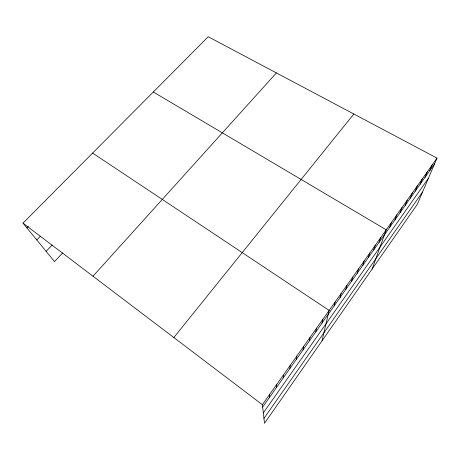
<?xml version="1.0" encoding="UTF-8"?>
<svg xmlns="http://www.w3.org/2000/svg" width="460" height="460" viewBox="0 0 460 460"><rect width="100%" height="100%" fill="white"/><g stroke="black" fill="none" stroke-linecap="round" stroke-linejoin="round"><path stroke-width="0.69" d="M283.228 377.947L283.343 375.084M289.915 368.494L290.145 365.481M296.51 359.162L296.861 356M303.019 349.951L303.485 346.644M309.442 340.86L310.023 337.41M315.79 331.884L316.474 328.302M322.052 323.023L322.845 319.303M322.052 340.808L329.136 310.425L92.615 153.071M334.167 305.888L335.162 301.915M340.026 297.603L341.113 293.509M345.811 289.415L346.995 285.206M351.526 281.325L352.803 277M357.178 273.332L358.541 268.899M362.762 265.431L364.211 260.895M368.282 257.629L369.817 252.983M373.733 249.912L375.348 245.168M379.126 242.288L380.822 237.44M372.117 269.077L386.228 229.81L153.312 91.994M389.718 227.297L391.569 222.261M394.927 219.932L396.853 214.803M400.073 212.646L402.074 207.431M405.162 205.447L407.232 200.146M410.199 198.329L412.338 192.941M415.173 191.285L417.381 185.817M420.095 184.322L422.366 178.773M424.965 177.439L427.3 171.81M429.778 170.625L432.176 164.927M437 158.113L417.323 204.303L264.511 423.257L262.373 404.697L437 158.113L208.213 36.742L23 223.129L54.521 261.59L62.686 252.914M263.948 418.393L422.573 191.981M263.315 412.913L428.409 178.284M262.643 407.065L434.539 163.892M173.834 337.542L353.832 113.994M93.001 276.224L276.42 72.927M46.121 251.338L52.187 244.979M36.771 239.93L40.198 236.4M26.944 227.941L28.382 226.487M23 223.129L262.373 404.697M269.457 394.691L269.6 397.233M276.448 384.824L276.46 387.527"/></g></svg>
